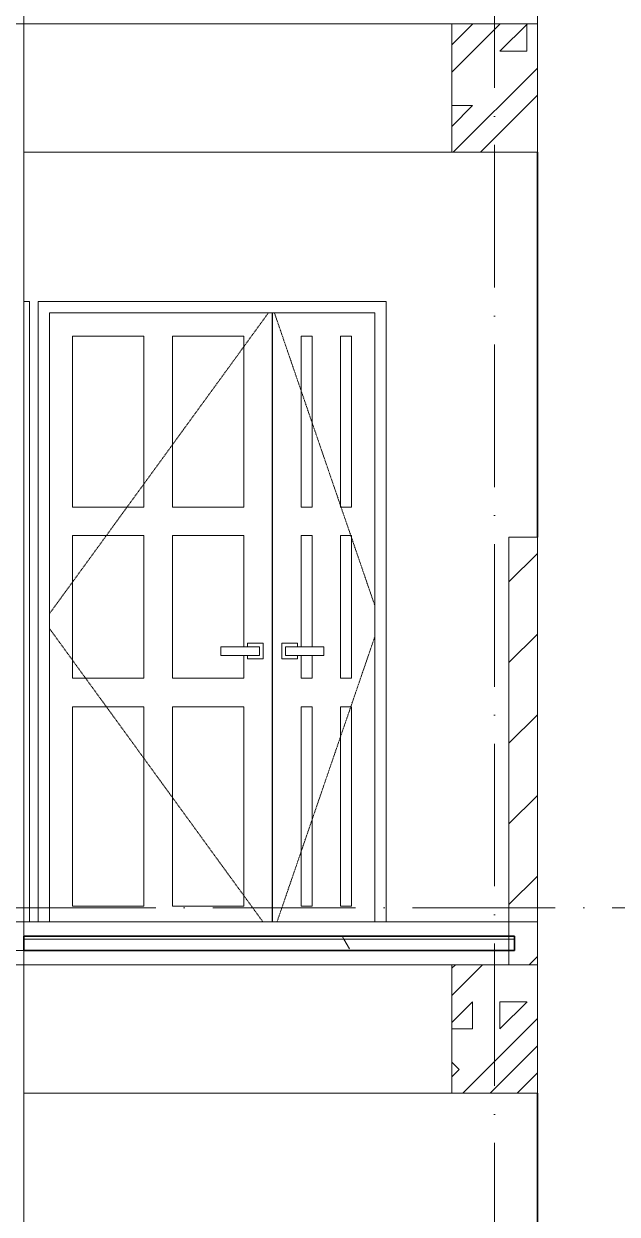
# Model space of a CAD drawing. Header units: millimetres. Extents: x -4940 to 55609, y -15283 to 93540.
# Drawn here: x 9800 to 11880, y 63725 to 67900 of the extents above; entities that cross this region are included whole.
import ezdxf

# ---------------------------------------------------------------- set-up
doc = ezdxf.new("R2010")
doc.units = ezdxf.units.MM
doc.linetypes.add('Dash 1_16__2_', pattern=[3.175, 1.5875, -1.5875])
doc.linetypes.add('Grid Line', pattern=[14, 10, -2, 0, -2])
for name, color, linetype, lineweight in [('A-DOOR', 31, 'Continuous', 5), ('A-FLOR-MCUT', 3, 'Continuous', 9), ('CUA', 31, 'Continuous', 9), ('HATCH-TUONG', 152, 'Continuous', 9), ('NET CAT', 3, 'Continuous', 5), ('NET CATConcrete', 3, 'Continuous', 5), ('NET-CAT', 3, 'Continuous', 9), ('NET-THAY', 2, 'Continuous', 15), ('TRUC', 225, 'Continuous', 5)]:
    doc.layers.add(name, color=color, linetype=linetype, lineweight=lineweight)
pattern_1 = [(0, (21278.48, 39800), (1625.6, 406.4), [67.056, -1152.144, 67.056, -1152.144, -6502.4]), (0, (21278.48, 39800), (1625.6, 406.4), [-2438.4, 67.056, -2371.344, 67.056, -1152.144, -2844.8]), (0, (21278.48, 39800), (1625.6, 406.4), [-6096, 67.056, -745.744, 67.056, -1964.944]), (120, (21888.08, 40003.2), (-1164.753, 1204.611), [67.056, -1152.144, 67.056, -7654.544]), (120, (21888.08, 40003.2), (-1164.753, 1204.611), [-1286.256, -1152.144, 67.056, -2371.344, -4064]), (120, (21888.08, 40003.2), (-1164.753, 1204.611), [-4876.8, 67.056, -1152.144, 67.056, -2777.744]), (120, (21888.08, 40003.2), (-1164.753, 1204.611), [-6163.056, -745.744, 67.056, -1964.944]), (240, (22091.28, 40816), (-460.847, -1611.011), [67.056, -1152.144, 67.056, -7654.544]), (240, (22091.28, 40816), (-460.847, -1611.011), [-1286.256, -1152.144, 67.056, -2371.344, -4064]), (240, (22091.28, 40816), (-460.847, -1611.011), [-4876.8, 67.056, -1152.144, 67.056, -2777.744]), (240, (22091.28, 40816), (-460.847, -1611.011), [-6163.056, -745.744, 67.056, -1964.944])]
pattern_2 = [(45, (21373.7, 39800), (-476.246, 476.246), []), (45, (21469, 39800), (-476.246, 476.246), []), (45, (21278.5, 39800), (-476.246, 476.246), []), (45, (21754.7, 39800), (-476.246, 476.246), []), (45, (21850, 39800), (-476.246, 476.246), []), (0, (21659.5, 39895.25), (0, 952.5), [95.25, -857.25]), (0, (21754.7, 39990.5), (0, 952.5), [95.25, -857.25]), (45, (21659.5, 39895.25), (0, 952.491), [134.684, -1212.342]), (45, (21754.7, 39895.25), (0, 952.491), [134.684, -1212.342]), (0, (21659.5, 39895.25), (0, 952.5), [95.25, -857.25]), (90, (21183.2, 39895.25), (-952.5, 6e-14), [95.25, -857.25]), (90, (21278.5, 39895.25), (-952.5, 6e-14), [190.5, -762]), (45, (21183.2, 39990.5), (0, 952.491), [134.684, -1212.342]), (90, (22040.5, 40181), (-952.5, 6e-14), [95.25, -857.25]), (0, (21945.2, 40181), (0, 952.5), [95.25, -857.25]), (45, (21945.2, 40181), (0, 952.491), [134.684, -1212.342]), (0, (22135.7, 39895.25), (0, 952.5), [95.25, -857.25]), (0, (22135.7, 40371.5), (0, 952.5), [95.25, -857.25]), (90, (22326.2, 40466.75), (-952.5, 6e-14), [95.25, -857.25]), (45, (22135.7, 40371.5), (0, 952.491), [269.367, -1077.66]), (45, (22231, 40371.5), (0, 952.491), [134.684, -1212.342]), (45, (22421.5, 40562), (0, 952.491), [134.684, -1212.342]), (0, (22421.5, 40657.25), (0, 952.5), [95.25, -857.25]), (90, (22421.5, 40562), (-952.5, 6e-14), [95.25, -857.25]), (0, (21754.7, 40562), (0, 952.5), [95.25, -857.25]), (0, (21945.2, 40657.25), (0, 952.5), [95.25, -857.25]), (90, (21850, 40562), (-952.5, 6e-14), [95.25, -857.25]), (90, (21945.2, 40562), (-952.5, 6e-14), [95.25, -857.25]), (45, (21754.7, 40562), (0, 952.491), [134.684, -1212.342]), (45, (21945.2, 40562), (0, 952.491), [134.684, -1212.342]), (135, (21397.46, 40014.8), (-952.491, 6e-14), [134.684, -1212.342]), (135, (21516.6, 40133.4), (-952.491, 6e-14), [134.683, -1212.342]), (135, (21588.04, 40204.8), (-952.491, 6e-14), [134.683, -1212.342]), (135, (21611.85, 40228.6), (-952.491, 6e-14), [134.683, -1212.342]), (135, (21659.5, 40276.25), (-952.491, 6e-14), [134.683, -1212.342]), (135, (21683.3, 40300.06), (-952.491, 6e-14), [134.683, -1212.342]), (135, (21754.7, 40371.5), (-952.491, 6e-14), [134.683, -1212.342]), (135, (21802.35, 40419.1), (-952.491, 6e-14), [134.683, -1212.342]), (45, (21397.46, 40014.8), (0, 952.491), [95.25, -1251.775]), (45, (21516.6, 40133.4), (0, 952.491), [67.36, -1279.665]), (45, (21683.3, 40300.06), (0, 952.491), [67.36, -1279.665]), (45, (21588.04, 40395.3), (0, 952.491), [67.36, -1279.665]), (45, (21754.7, 40371.5), (0, 952.491), [67.36, -1279.665]), (45, (21659.5, 40466.75), (0, 952.491), [67.36, -1279.665]), (0, (21302.7, 40109.5), (0, 952.5), [190.043, -762.457]), (0, (21516.6, 40323.9), (0, 952.5), [95.25, -857.25])]

# ---------------------------------------------------------------- blocks, each defined once
blk = doc.blocks.new('ALC1807-ASCENT PLAZA-TANG DIEN HINH-TANG 5_rvt-13-MẶT CẮT A-A')
at = {"layer": 'NET-CAT', "color": 130}
for p, q in [((9799.9, 64650), (9599.9, 64650)), ((9799.9, 61350), (9799.9, 64650))]:
    blk.add_line(p, q, dxfattribs=at)
at = {"layer": 'NET-THAY', "color": 50, "lineweight": 35}
blk.add_line((11599.9, 64150), (11599.9, 62800), dxfattribs=at)
blk = doc.blocks.new('CUA VAO CAN HO - Type 1-60179-MẶT CẮT A-A')
at = {"layer": 'CUA', "color": 130}
for q in [(9799.9, 24026), (9819.9, 21850)]:
    blk.add_line((9819.9, 24026), q, dxfattribs=at)
blk = doc.blocks.new('CUA VAO CAN HO - Type 1-V73-MẶT CẮT A-A')
at = {"layer": 'A-DOOR', "color": 130, "lineweight": 9}
for p, q in [((10670.9, 23986), (10670.9, 21850)), ((10671.9, 23986), (10671.9, 21850)), ((9970.9, 23305), (9970.9, 23905)), ((9970.9, 23905), (10220.9, 23905)), ((10220.9, 23905), (10220.9, 23305)), ((10320.9, 23305), (10320.9, 23905)), ((10320.9, 23905), (10570.9, 23905)), ((10570.9, 23905), (10570.9, 23305)), ((10771.9, 23305), (10771.9, 23905)), ((10771.9, 23905), (10810.4, 23905)), ((10810.4, 23905), (10810.4, 23305)), ((10910.4, 23305), (10910.4, 23905)), ((10910.4, 23905), (10948.9, 23905)), ((10948.9, 23905), (10948.9, 23305)), ((10220.9, 23305), (9970.9, 23305)), ((10570.9, 23305), (10320.9, 23305)), ((10810.4, 23305), (10771.9, 23305)), ((10948.9, 23305), (10910.4, 23305)), ((9970.9, 22705), (9970.9, 23205)), ((9970.9, 23205), (10220.9, 23205)), ((10220.9, 23205), (10220.9, 22705)), ((10320.9, 22705), (10320.9, 23205)), ((10320.9, 23205), (10570.9, 23205)), ((10570.9, 23205), (10570.9, 22815)), ((10771.9, 22815), (10771.9, 23205)), ((10771.9, 23205), (10810.4, 23205)), ((10810.4, 23205), (10810.4, 22815)), ((10910.4, 22705), (10910.4, 23205)), ((10910.4, 23205), (10948.9, 23205)), ((10948.9, 23205), (10948.9, 22705)), ((10570.9, 22785), (10570.9, 22705)), ((10771.9, 22705), (10771.9, 22785)), ((10810.4, 22785), (10810.4, 22705)), ((10220.9, 22705), (9970.9, 22705)), ((10570.9, 22705), (10320.9, 22705)), ((10810.4, 22705), (10771.9, 22705)), ((10948.9, 22705), (10910.4, 22705)), ((9970.9, 21905), (9970.9, 22605)), ((9970.9, 22605), (10220.9, 22605)), ((10220.9, 22605), (10220.9, 21905)), ((10320.9, 21905), (10320.9, 22605)), ((10320.9, 22605), (10570.9, 22605)), ((10570.9, 22605), (10570.9, 21905)), ((10771.9, 21905), (10771.9, 22605)), ((10771.9, 22605), (10810.4, 22605)), ((10810.4, 22605), (10810.4, 21905)), ((10910.4, 21905), (10910.4, 22605)), ((10910.4, 22605), (10948.9, 22605)), ((10948.9, 22605), (10948.9, 21905)), ((10220.9, 21905), (9970.9, 21905)), ((10570.9, 21905), (10320.9, 21905)), ((10810.4, 21905), (10771.9, 21905)), ((10948.9, 21905), (10910.4, 21905))]:
    blk.add_line(p, q, dxfattribs=at)
at = {"layer": 'CUA', "color": 130}
for p, q in [((11069.9, 24026), (9849.9, 24026)), ((9849.9, 24026), (9849.9, 21850)), ((11069.9, 24026), (11069.9, 21850)), ((9889.9, 23986), (9889.9, 21850)), ((9889.9, 23986), (11029.9, 23986)), ((11029.9, 23986), (11029.9, 21850)), ((10490.9, 22815), (10625.9, 22815)), ((10490.9, 22815), (10490.9, 22785)), ((10583.4, 22827.5), (10583.4, 22815)), ((10638.4, 22827.5), (10583.4, 22827.5)), ((10625.9, 22785), (10625.9, 22815)), ((10638.4, 22772.5), (10638.4, 22827.5)), ((10759.4, 22827.5), (10704.4, 22827.5)), ((10704.4, 22827.5), (10704.4, 22772.5)), ((10716.9, 22815), (10851.9, 22815)), ((10716.9, 22815), (10716.9, 22785)), ((10759.4, 22815), (10759.4, 22827.5)), ((10851.9, 22785), (10851.9, 22815)), ((10625.9, 22785), (10490.9, 22785)), ((10583.4, 22785), (10583.4, 22772.5)), ((10583.4, 22772.5), (10638.4, 22772.5)), ((10704.4, 22772.5), (10759.4, 22772.5)), ((10851.9, 22785), (10716.9, 22785)), ((10759.4, 22772.5), (10759.4, 22785))]:
    blk.add_line(p, q, dxfattribs=at)
at = {"layer": 'CUA', "color": 130, "linetype": 'Dash 1_16__2_'}
for p, q in [((10657.1, 23986), (9889.9, 22931.1)), ((10678.4, 23986), (11029.9, 22960.4)), ((9889.9, 22878.9), (10638.2, 21850)), ((11029.9, 22849.6), (10687.4, 21850))]:
    blk.add_line(p, q, dxfattribs=at)
blk = doc.blocks.new('ALC1807-ASCENT PLAZA-TANG DIEN HINH-TANG 5_rvt-14-MẶT CẮT A-A')
at = {"layer": 'HATCH-TUONG'}
h = blk.add_hatch(dxfattribs=at)
h.set_pattern_fill('FP_10', color=130, style=0, pattern_type=2)
h.set_pattern_definition([(45, (21278.48, 39800), (-141.4214, 141.4214), [])])
h.paths.add_polyline_path([(11499.9, 64600), (11599.9, 64600), (11599.9, 66100), (11499.9, 66100)], flags=0)
at = {"layer": 'NET CAT', "lineweight": 9}
h = blk.add_hatch(dxfattribs=at)
h.set_pattern_fill('FP_9', color=130, style=0, pattern_type=2)
h.set_pattern_definition(pattern_1)
h.paths.add_polyline_path([(32799.9, 64690), (32799.9, 64700), (31299.9, 64700), (31299.9, 64690), (32403.2, 64690)], flags=0)
h.paths.add_polyline_path([(11296.3, 64690), (11519.9, 64690), (11519.9, 64700), (9799.9, 64700), (9799.9, 64690), (10484.5, 64690)], flags=0)
h = blk.add_hatch(dxfattribs=at)
h.set_pattern_fill('FP_9', color=130, style=0, pattern_type=2)
h.set_pattern_definition(pattern_1)
h.paths.add_polyline_path([(32403.2, 64650), (32799.9, 64650), (32799.9, 64690), (31299.9, 64690), (31299.9, 64650)], flags=0)
h.paths.add_polyline_path([(10484.5, 64650), (11519.9, 64650), (11519.9, 64690), (9799.9, 64690), (9799.9, 64650)], flags=0)
at = {"layer": 'A-FLOR-MCUT', "color": 130}
blk.add_line((11519.9, 64690), (9799.9, 64690), dxfattribs=at)
at = {"layer": 'NET-CAT', "color": 130}
for p, q in [((9799.9, 64650), (9799.9, 67950)), ((11499.9, 66100), (11499.9, 64600)), ((11599.9, 66100), (11499.9, 66100)), ((11599.9, 64600), (11599.9, 66100)), ((9599.9, 64650), (9799.9, 64650)), ((11499.9, 64600), (11599.9, 64600))]:
    blk.add_line(p, q, dxfattribs=at)
at = {"layer": 'NET-CAT', "color": 50, "lineweight": 35}
for p, q in [((11519.9, 64700), (9799.9, 64700)), ((9799.9, 64700), (9799.9, 64650)), ((11519.9, 64650), (11519.9, 64700)), ((9799.9, 64650), (11519.9, 64650))]:
    blk.add_line(p, q, dxfattribs=at)
at = {"layer": 'NET-THAY', "color": 50, "lineweight": 35}
blk.add_line((11599.9, 67450), (11599.9, 66100), dxfattribs=at)
at = {"color": 50, "lineweight": 35}
for name in ['CUA VAO CAN HO - Type 1-60179-MẶT CẮT A-A', 'CUA VAO CAN HO - Type 1-V73-MẶT CẮT A-A']:
    blk.add_blockref(name, (0, 42900), dxfattribs=at)

msp = doc.modelspace()

# ---------------------------------------------------------------- hatches: boundary and pattern name
at = {"layer": 'NET CATConcrete'}
h = msp.add_hatch(dxfattribs=at)
h.set_pattern_fill('FP_1', color=256, style=0, pattern_type=2)
h.set_pattern_definition(pattern_2)
h.paths.add_polyline_path([(11299.9, 67450), (11599.9, 67450), (11599.9, 67900), (11299.9, 67900)], flags=0)
h = msp.add_hatch(dxfattribs=at)
h.set_pattern_fill('FP_1', color=256, style=0, pattern_type=2)
h.set_pattern_definition(pattern_2)
h.paths.add_polyline_path([(11299.9, 64150), (11599.9, 64150), (11599.9, 64600), (11299.9, 64600)], flags=0)

# ---------------------------------------------------------------- linework, layer by layer
at = {"layer": 'NET CAT', "lineweight": 13}
for p, q in [((11299.9, 67900), (11299.9, 67450)), ((11599.9, 67450), (11599.9, 67900)), ((11299.9, 67450), (11599.9, 67450)), ((11299.9, 64600), (11299.9, 64150)), ((11599.9, 64150), (11599.9, 64600)), ((11299.9, 64150), (11599.9, 64150))]:
    msp.add_line(p, q, dxfattribs=at)
at = {"layer": 'NET CATConcrete'}
for p, q in [((11599.9, 67900), (11299.9, 67900)), ((9799.9, 67450), (11299.9, 67450)), ((11599.9, 64600), (11299.9, 64600)), ((9799.9, 64150), (11299.9, 64150))]:
    msp.add_line(p, q, dxfattribs=at)
at = {"layer": 'NET-CAT', "lineweight": 15}
for p, q in [((11599.9, 67900), (11599.9, 68050)), ((299.9, 67900), (11299.9, 67900)), ((11599.9, 64750), (9649.9, 64750)), ((11599.9, 64600), (11599.9, 64750)), ((299.9, 64600), (11299.9, 64600))]:
    msp.add_line(p, q, dxfattribs=at)
at = {"layer": 'NET-THAY', "lineweight": 9}
for p, q in [((11299.9, 67900), (11599.9, 67900)), ((11299.9, 64600), (11599.9, 64600))]:
    msp.add_line(p, q, dxfattribs=at)
at = {"layer": 'TRUC', "linetype": 'Grid Line', "ltscale": 50}
for p, q in [((11449.9, -12136), (11449.9, 93540.4)), ((-4939.7, 64800), (51521, 64800))]:
    msp.add_line(p, q, dxfattribs=at)

# ---------------------------------------------------------------- block references
at = {"lineweight": 5}
for name in ['ALC1807-ASCENT PLAZA-TANG DIEN HINH-TANG 5_rvt-14-MẶT CẮT A-A', 'ALC1807-ASCENT PLAZA-TANG DIEN HINH-TANG 5_rvt-13-MẶT CẮT A-A']:
    msp.add_blockref(name, (0, 0), dxfattribs=at)

doc.saveas('drawing.dxf')
